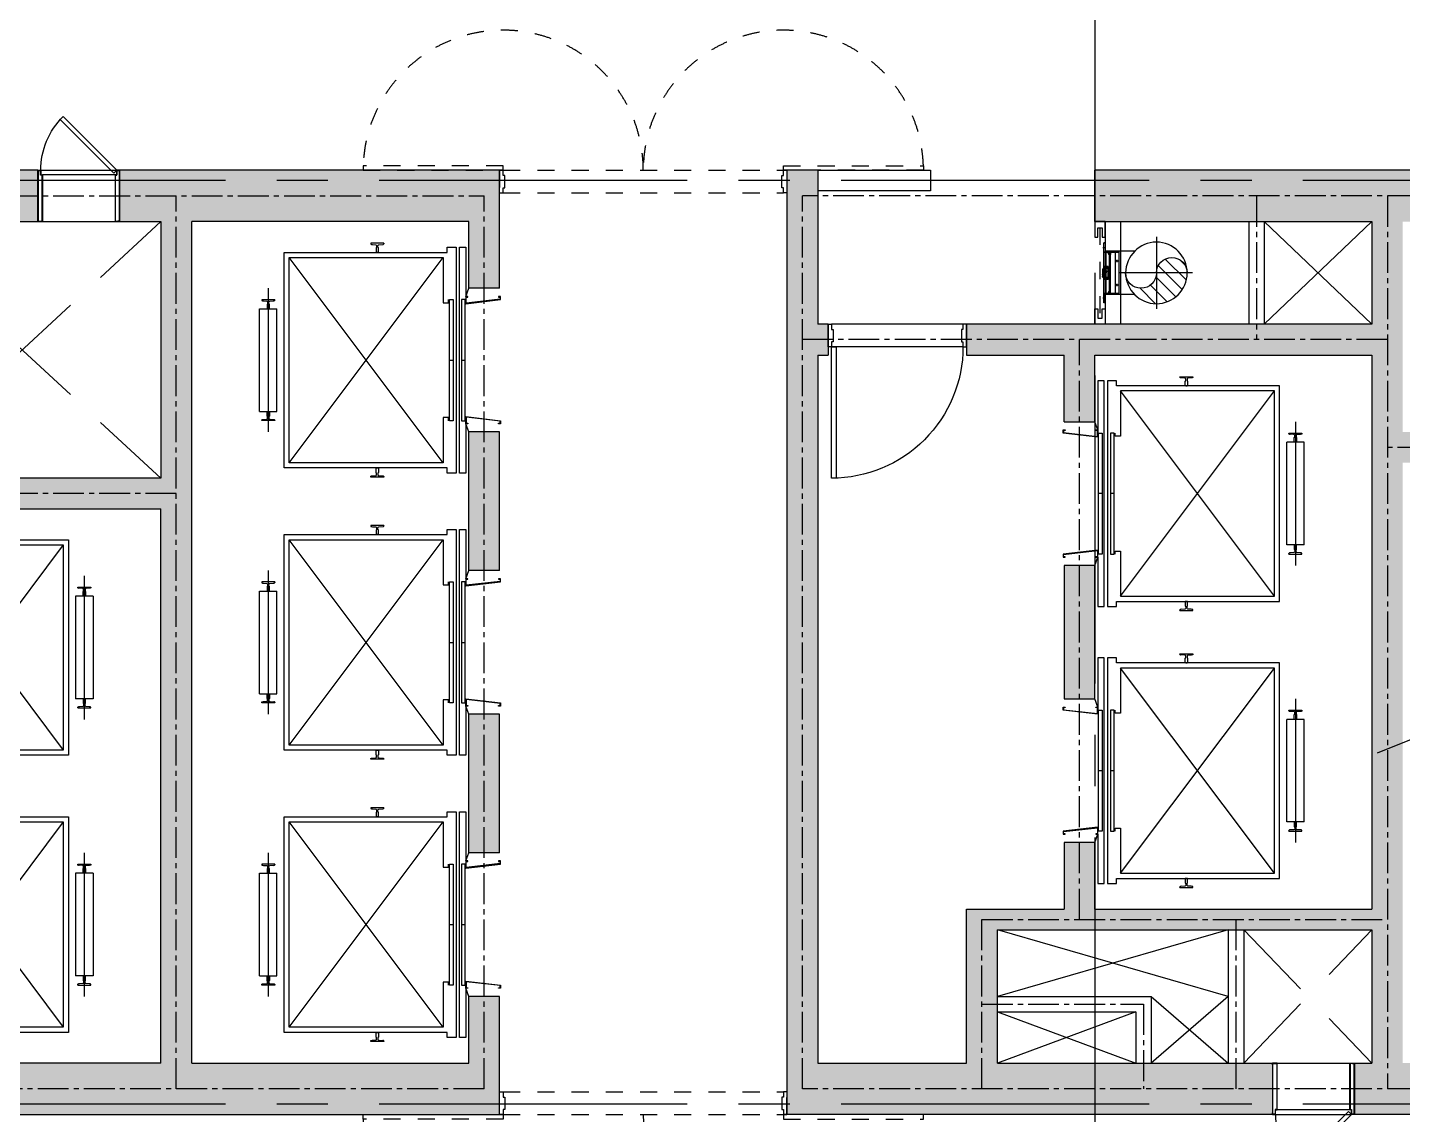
# Model space of a CAD drawing. Header units: millimetres. Extents: x 10000 to 302800, y 6800 to 229018.
# Drawn here: x 209778 to 223176, y 143137 to 153728 of the extents above; entities that cross this region are included whole.
import ezdxf

# ---------------------------------------------------------------- set-up
doc = ezdxf.new("R2010")
doc.units = ezdxf.units.MM
doc.header["$LTSCALE"] = 400
doc.header["$MEASUREMENT"] = 0
for name, pattern in [('X-CORE_6~19F$0$CEN', [62, 60, -1, 0, -1]), ('X-CORE_6~19F$0$CENTER2', [1.125, 0.75, -0.125, 0.125, -0.125]), ('X-CORE_6~19F$0$DASHED', [3, 2, -1]), ('X-F_Exit_7F~20F$0$18$0$STYLE_19', [0.83328, 0.41656, -0.41672]), ('X-GRID_5~ROOF$0$CENTER2', [1.125, 0.75, -0.125, 0.125, -0.125])]:
    doc.linetypes.add(name, pattern=pattern)
doc.layers.get('0').update_dxf_attribs({"linetype": 'CONTINUOUS'})
for name, color, linetype in [('A-DIM1', 7, 'CONTINUOUS'), ('X-CORE_6~19F$0$A-CEN2', 8, 'X-CORE_6~19F$0$CENTER2'), ('X-CORE_6~19F$0$A-CON', 2, 'CONTINUOUS'), ('X-CORE_6~19F$0$A-DOOR', 4, 'CONTINUOUS'), ('X-CORE_6~19F$0$A-DOORF', 9, 'CONTINUOUS'), ('X-CORE_6~19F$0$A-ELE4', 8, 'CONTINUOUS'), ('X-CORE_6~19F$0$A-ELEV', 5, 'CONTINUOUS'), ('X-CORE_6~19F$0$A-HAT', 252, 'CONTINUOUS'), ('X-CORE_6~19F$0$A-OPEN1', 1, 'X-CORE_6~19F$0$CEN'), ('X-CORE_6~19F$0$A-OPEN2', 9, 'X-CORE_6~19F$0$DASHED'), ('X-CORE_6~19F$0$A-SYM', 7, 'CONTINUOUS'), ('X-CORE_6~19F$0$A-WALB', 3, 'CONTINUOUS'), ('X-CORE_6~19F$0$A-WALD', 7, 'CONTINUOUS'), ('X-CORE_LINEN CHUTE TYPE-2$0$A-WALD', 7, 'CONTINUOUS'), ('X-CORE_LINEN CHUTE TYPE-2$0$부품상세도$0$DS1', 7, 'CONTINUOUS'), ('X-EXT_8F$0$A-254', 254, 'CONTINUOUS'), ('X-F_Exit_7F~20F$0$A-FSD', 4, 'CONTINUOUS'), ('X-F_Exit_7F~20F$0$A-SHUTTER', 4, 'CONTINUOUS'), ('X-GRID_5~ROOF$0$A-CEN1', 1, 'X-GRID_5~ROOF$0$CENTER2')]:
    doc.layers.add(name, color=color, linetype=linetype)

# ---------------------------------------------------------------- blocks, each defined once
blk = doc.blocks.new('*X83')
at = {"color": 0}
for p, q in [((2879.542, 10374.874), (2880.226, 10375.558)), ((2879.581, 10375.355), (2879.765, 10375.538)), ((2879.674, 10374.564), (2880.454, 10375.344)), ((2879.882, 10374.33), (2880.531, 10374.979)), ((2880.163, 10374.169), (2880.706, 10374.712)), ((2880.542, 10374.106), (2881.042, 10374.606))]:
    blk.add_line(p, q, dxfattribs=at)
blk = doc.blocks.new('X-CORE_LINEN CHUTE TYPE-2$0$c-sec')
for p, q in [((0, 0.587), (0, -0.582)), ((-0.587, 0), (0.609, 0))]:
    blk.add_line(p, q)
at = {"color": 0}
blk.add_circle((0, 0), 0.5, dxfattribs=at)
for centre, start, end in [((-0.25, 0), 0, 180), ((0.25, 0), 180, 0)]:
    blk.add_arc(centre, 0.25, start, end)
at = {"xscale": 0.5003280839895036, "yscale": 0.5003280839895036, "zscale": 0.5003280839895036}
blk.add_blockref('*X83', (-1441.202, -5190.957), dxfattribs=at)
blk = doc.blocks.new('X-CORE_LINEN CHUTE TYPE-2')
for p, q in [((215485, 55578), (215485, 56164)), ((215499, 56164), (215485, 56164)), ((215487, 56072), (215487, 56162)), ((215499, 56162), (215487, 56162)), ((215499, 56164), (215499, 56072)), ((215501, 56116), (215477, 56116)), ((215631, 56072), (215485, 56072)), ((215548, 56070), (215485, 56070)), ((215786, 56082), (215505, 56082)), ((215505, 56082), (215505, 55660)), ((215505, 56082), (215505, 55660)), ((215538, 56053), (215538, 55689)), ((215538, 56053), (215538, 56051)), ((215548, 56053), (215538, 56053)), ((215538, 56051), (215551, 56051)), ((215548, 56069), (215546, 56070)), ((215548, 56063), (215546, 56062)), ((215546, 56062), (215548, 56060)), ((215548, 56055), (215546, 56053)), ((215548, 56070), (215548, 56053)), ((215548, 56051), (215548, 55691)), ((215549, 56072), (215549, 56041)), ((215549, 56041), (215549, 55994)), ((215551, 55672), (215551, 56070)), ((215551, 56070), (215551, 56051)), ((215631, 56070), (215551, 56070)), ((215596, 56079), (215596, 55663)), ((215631, 56077), (215596, 56077)), ((215596, 56072), (215596, 56077)), ((215631, 56082), (215631, 55660)), ((215631, 56082), (215631, 55660)), ((215631, 56082), (215631, 55660)), ((215631, 56082), (215631, 55660)), ((215631, 56077), (215631, 55665)), ((215474, 55888), (215473, 55887)), ((215473, 55887), (215473, 55856)), ((215475, 55905), (215474, 55904)), ((215474, 55904), (215474, 55839)), ((215475, 55912), (215485, 55912)), ((215475, 55912), (215475, 55830)), ((215492, 55935), (215492, 55912)), ((215529, 55935), (215492, 55935)), ((215496, 55912), (215492, 55912)), ((215525, 55924), (215496, 55924)), ((215496, 55924), (215496, 55819)), ((215525, 55912), (215496, 55912)), ((215521, 55884), (215500, 55884)), ((215515, 55918), (215506, 55918)), ((215511, 55923), (215511, 55913)), ((215511, 55873), (215511, 55894)), ((215525, 55924), (215525, 55819)), ((215529, 55912), (215525, 55912)), ((215529, 55935), (215529, 55912)), ((215549, 55994), (215549, 55670)), ((215602, 55988), (215625, 55988)), ((215613, 56000), (215613, 55976)), ((215474, 55854), (215473, 55856)), ((215475, 55837), (215474, 55839)), ((215475, 55830), (215485, 55830)), ((215492, 55830), (215492, 55807)), ((215496, 55830), (215492, 55830)), ((215529, 55807), (215492, 55807)), ((215496, 55830), (215525, 55830)), ((215525, 55819), (215496, 55819)), ((215515, 55824), (215506, 55824)), ((215511, 55829), (215511, 55820)), ((215529, 55830), (215525, 55830)), ((215529, 55830), (215529, 55807)), ((215602, 55754), (215625, 55754)), ((215613, 55766), (215613, 55743)), ((215501, 55626), (215477, 55626)), ((215548, 55672), (215485, 55672)), ((215631, 55670), (215487, 55670)), ((215487, 55580), (215487, 55670)), ((215499, 55578), (215499, 55670)), ((215786, 55660), (215505, 55660)), ((215631, 55660), (215513, 55660)), ((215631, 55660), (215513, 55660)), ((215631, 55660), (215513, 55660)), ((215538, 55689), (215538, 55691)), ((215538, 55691), (215551, 55691)), ((215548, 55689), (215538, 55689)), ((215548, 55688), (215546, 55689)), ((215546, 55681), (215548, 55682)), ((215548, 55679), (215546, 55681)), ((215548, 55674), (215546, 55672)), ((215548, 55672), (215548, 55689)), ((215549, 55670), (215549, 55697)), ((215551, 55672), (215551, 55691)), ((215631, 55672), (215551, 55672)), ((215596, 55665), (215596, 55670)), ((215631, 55665), (215596, 55665)), ((215499, 55578), (215485, 55578)), ((215499, 55578), (215485, 55578)), ((215499, 55580), (215487, 55580)), ((215499, 55580), (215487, 55580))]:
    blk.add_line(p, q)
for centre, radius in [((215511, 55884), 7.01), ((215511, 55918), 2.34), ((215613, 55988), 5.84), ((215613, 55988), 3.51), ((215511, 55824), 2.34), ((215613, 55754), 5.84), ((215613, 55754), 3.51)]:
    blk.add_circle(centre, radius)
for centre, radius, start, end in [((215491, 56116), 8.04, 139.1701, 220.8299), ((215531, 56062), 1.06, 39.0862, 191.583), ((215540, 56063), 10.5, 186.9563, 270), ((215538, 56067), 8.03, 207.8181, 228.8947), ((215536, 56064), 4.44, 228.8947, 79.9843), ((215537, 56069), 0.993, 90, 270.7338), ((215484, 55845), 9.94, 159.3489, 200.6511), ((215491, 55626), 8.04, 139.1701, 220.8299), ((215540, 55679), 10.5, 90, 173.0437), ((215531, 55680), 1.06, 168.417, 320.9138), ((215538, 55676), 8.03, 131.1053, 152.1819), ((215536, 55678), 4.44, 280.0157, 131.1053), ((215537, 55673), 0.993, 89.2662, 270)]:
    blk.add_arc(centre, radius, start, end)
at = {"layer": 'X-CORE_LINEN CHUTE TYPE-2$0$A-WALD'}
for points in [[(215499, 56371), (215499, 55371)], [(215649, 56371), (215649, 55371)]]:
    blk.add_lwpolyline(points, dxfattribs=at)
at = {"layer": 'X-CORE_LINEN CHUTE TYPE-2$0$부품상세도$0$DS1', "linetype": 'ByBlock', "ltscale": 0.6, "xscale": -599.6065573770493, "yscale": 599.6065573770493, "zscale": 599.6065573770493}
blk.add_blockref('X-CORE_LINEN CHUTE TYPE-2$0$c-sec', (215999, 55871), dxfattribs=at)
blk = doc.blocks.new('*U108')
at = {"layer": 'X-CORE_6~19F$0$A-ELEV'}
for p, q in [((850, 2039), (850, 1869)), ((1850, 2039), (850, 2039)), ((850, 2039), (850, 1869)), ((1850, 2039), (1850, 1869)), ((650, 1954), (2050, 1954)), ((773, 1907), (772, 1897)), ((1927, 1907), (1928, 1897)), ((2350, 1749), (350, 249)), ((2350, 249), (350, 1749)), ((1850, 1869), (850, 1869)), ((300, 886), (300, 898)), ((300, 898), (300, 886)), ((2477, 845), (2478, 835)), ((1350, 189), (1350, 154)), ((1350, 72), (1350, 37))]:
    blk.add_line(p, q, dxfattribs=at)
for points in [[(761, 1890), (765, 1890), (761, 1890), (761, 2018), (765, 2018, -0.397026), (772, 2011), (773, 2001), (775, 1968, 0.397088), (782, 1961), (800, 1961, 0.414214), (804, 1965), (847, 1965, -0.414214), (850, 1963), (850, 1945, -0.414214), (847, 1943), (804, 1943, 0.414214), (800, 1947), (782, 1947, 0.397073), (775, 1940), (772, 1897, -0.397026), (765, 1890, 0.397026), (772, 1897, -0.397026), (765, 1890)], [(1939, 1890), (1935, 1890), (1939, 1890), (1939, 2018), (1935, 2018, 0.397026), (1928, 2011), (1927, 2001), (1925, 1968, -0.397088), (1918, 1961), (1900, 1961, -0.414214), (1896, 1965), (1853, 1965, 0.414214), (1850, 1963), (1850, 1945, 0.414214), (1853, 1943), (1896, 1943, -0.414214), (1900, 1947), (1918, 1947, -0.397073), (1925, 1940), (1928, 1897, 0.397026), (1935, 1890, -0.397026), (1928, 1897, 0.397026), (1935, 1890)], [(211, 828), (215, 828), (211, 828), (211, 956), (215, 956, -0.397026), (222, 949), (223, 939), (225, 906, 0.397088), (232, 899), (250, 899, 0.414214), (254, 903), (297, 903, -0.414214), (300, 901), (300, 883, -0.414214), (297, 881), (254, 881, 0.414214), (250, 885), (232, 885, 0.397073), (225, 878), (222, 835, -0.397026), (215, 828, 0.397026), (222, 835, -0.397026), (215, 828)], [(2489, 828), (2485, 828), (2489, 828), (2489, 956), (2485, 956, 0.397026), (2478, 949), (2477, 939), (2475, 906, -0.397088), (2468, 899), (2450, 899, -0.414214), (2446, 903), (2403, 903, 0.414214), (2400, 901), (2400, 883, 0.414214), (2403, 881), (2446, 881, -0.414214), (2450, 885), (2468, 885, -0.397073), (2475, 878), (2478, 835, 0.397026), (2485, 828, -0.397026), (2478, 835, 0.397026), (2485, 828)]]:
    blk.add_lwpolyline(points, format="xyb", dxfattribs=at)
for points in [[(250, 122), (2450, 122), (2450, 212), (2400, 212), (2400, 1799), (300, 1799), (300, 212), (250, 212)], [(760, 189), (760, 154), (1940, 154), (1940, 189)], [(760, 72), (1940, 72), (1940, 37), (760, 37)]]:
    blk.add_lwpolyline(points, close=True, dxfattribs=at)
for points in [[(1940, 199), (1910, 199), (1910, 249), (2350, 249), (2350, 1749), (350, 1749), (350, 249), (790, 249), (790, 199), (760, 199)], [(2050, 0), (1970, 30), (2450, 30), (2450, 92), (250, 92), (250, 30), (730, 30), (650, 0)]]:
    blk.add_lwpolyline(points, dxfattribs=at)
blk = doc.blocks.new('*U109')
at = {"layer": 'X-CORE_6~19F$0$A-DOOR'}
for points in [[(735, 25), (735, 10), (730, 10), (730, 30), (800, 30), (760, -310), (730, -310), (730, -290), (735, -290), (735, -305), (756, -305), (794, 25)], [(1965, 25), (1965, 10), (1970, 10), (1970, 30), (1900, 30), (1940, -310), (1970, -310), (1970, -290), (1965, -290), (1965, -305), (1944, -305), (1906, 25)]]:
    blk.add_lwpolyline(points, close=True, dxfattribs=at)
at = {"layer": 'X-CORE_6~19F$0$A-ELEV'}
for p, q in [((850, 2039), (850, 1869)), ((1850, 2039), (850, 2039)), ((850, 2039), (850, 1869)), ((1850, 2039), (1850, 1869)), ((650, 1954), (2050, 1954)), ((773, 1907), (772, 1897)), ((1927, 1907), (1928, 1897)), ((2350, 1749), (350, 249)), ((2350, 249), (350, 1749)), ((1850, 1869), (850, 1869)), ((300, 886), (300, 898)), ((300, 898), (300, 886)), ((2477, 845), (2478, 835)), ((1350, 189), (1350, 154)), ((1350, 72), (1350, 37))]:
    blk.add_line(p, q, dxfattribs=at)
for points in [[(761, 1890), (765, 1890), (761, 1890), (761, 2018), (765, 2018, -0.397026), (772, 2011), (773, 2001), (775, 1968, 0.397088), (782, 1961), (800, 1961, 0.414214), (804, 1965), (847, 1965, -0.414214), (850, 1963), (850, 1945, -0.414214), (847, 1943), (804, 1943, 0.414214), (800, 1947), (782, 1947, 0.397073), (775, 1940), (772, 1897, -0.397026), (765, 1890, 0.397026), (772, 1897, -0.397026), (765, 1890)], [(1939, 1890), (1935, 1890), (1939, 1890), (1939, 2018), (1935, 2018, 0.397026), (1928, 2011), (1927, 2001), (1925, 1968, -0.397088), (1918, 1961), (1900, 1961, -0.414214), (1896, 1965), (1853, 1965, 0.414214), (1850, 1963), (1850, 1945, 0.414214), (1853, 1943), (1896, 1943, -0.414214), (1900, 1947), (1918, 1947, -0.397073), (1925, 1940), (1928, 1897, 0.397026), (1935, 1890, -0.397026), (1928, 1897, 0.397026), (1935, 1890)], [(211, 828), (215, 828), (211, 828), (211, 956), (215, 956, -0.397026), (222, 949), (223, 939), (225, 906, 0.397088), (232, 899), (250, 899, 0.414214), (254, 903), (297, 903, -0.414214), (300, 901), (300, 883, -0.414214), (297, 881), (254, 881, 0.414214), (250, 885), (232, 885, 0.397073), (225, 878), (222, 835, -0.397026), (215, 828, 0.397026), (222, 835, -0.397026), (215, 828)], [(2489, 828), (2485, 828), (2489, 828), (2489, 956), (2485, 956, 0.397026), (2478, 949), (2477, 939), (2475, 906, -0.397088), (2468, 899), (2450, 899, -0.414214), (2446, 903), (2403, 903, 0.414214), (2400, 901), (2400, 883, 0.414214), (2403, 881), (2446, 881, -0.414214), (2450, 885), (2468, 885, -0.397073), (2475, 878), (2478, 835, 0.397026), (2485, 828, -0.397026), (2478, 835, 0.397026), (2485, 828)]]:
    blk.add_lwpolyline(points, format="xyb", dxfattribs=at)
for points in [[(250, 122), (2450, 122), (2450, 212), (2400, 212), (2400, 1799), (300, 1799), (300, 212), (250, 212)], [(760, 189), (760, 154), (1940, 154), (1940, 189)], [(760, 72), (1940, 72), (1940, 37), (760, 37)]]:
    blk.add_lwpolyline(points, close=True, dxfattribs=at)
for points in [[(1940, 199), (1910, 199), (1910, 249), (2350, 249), (2350, 1749), (350, 1749), (350, 249), (790, 249), (790, 199), (760, 199)], [(2050, 0), (1970, 30), (2450, 30), (2450, 92), (250, 92), (250, 30), (730, 30), (650, 0)]]:
    blk.add_lwpolyline(points, dxfattribs=at)
blk = doc.blocks.new('*U110')
at = {"layer": 'X-CORE_6~19F$0$A-DOOR'}
for points in [[(735, 25), (735, 10), (730, 10), (730, 30), (800, 30), (760, -310), (730, -310), (730, -290), (735, -290), (735, -305), (756, -305), (794, 25)], [(1965, 25), (1965, 10), (1970, 10), (1970, 30), (1900, 30), (1940, -310), (1970, -310), (1970, -290), (1965, -290), (1965, -305), (1944, -305), (1906, 25)]]:
    blk.add_lwpolyline(points, close=True, dxfattribs=at)
at = {"layer": 'X-CORE_6~19F$0$A-ELEV'}
for p, q in [((850, 2039), (850, 1869)), ((1850, 2039), (850, 2039)), ((850, 2039), (850, 1869)), ((1850, 2039), (1850, 1869)), ((650, 1954), (2050, 1954)), ((773, 1907), (772, 1897)), ((1927, 1907), (1928, 1897)), ((2350, 1749), (350, 249)), ((2350, 249), (350, 1749)), ((1850, 1869), (850, 1869)), ((300, 886), (300, 898)), ((300, 898), (300, 886)), ((2477, 845), (2478, 835)), ((1350, 189), (1350, 154)), ((1350, 72), (1350, 37))]:
    blk.add_line(p, q, dxfattribs=at)
for points in [[(761, 1890), (765, 1890), (761, 1890), (761, 2018), (765, 2018, -0.397026), (772, 2011), (773, 2001), (775, 1968, 0.397088), (782, 1961), (800, 1961, 0.414214), (804, 1965), (847, 1965, -0.414214), (850, 1963), (850, 1945, -0.414214), (847, 1943), (804, 1943, 0.414214), (800, 1947), (782, 1947, 0.397073), (775, 1940), (772, 1897, -0.397026), (765, 1890, 0.397026), (772, 1897, -0.397026), (765, 1890)], [(1939, 1890), (1935, 1890), (1939, 1890), (1939, 2018), (1935, 2018, 0.397026), (1928, 2011), (1927, 2001), (1925, 1968, -0.397088), (1918, 1961), (1900, 1961, -0.414214), (1896, 1965), (1853, 1965, 0.414214), (1850, 1963), (1850, 1945, 0.414214), (1853, 1943), (1896, 1943, -0.414214), (1900, 1947), (1918, 1947, -0.397073), (1925, 1940), (1928, 1897, 0.397026), (1935, 1890, -0.397026), (1928, 1897, 0.397026), (1935, 1890)], [(211, 828), (215, 828), (211, 828), (211, 956), (215, 956, -0.397026), (222, 949), (223, 939), (225, 906, 0.397088), (232, 899), (250, 899, 0.414214), (254, 903), (297, 903, -0.414214), (300, 901), (300, 883, -0.414214), (297, 881), (254, 881, 0.414214), (250, 885), (232, 885, 0.397073), (225, 878), (222, 835, -0.397026), (215, 828, 0.397026), (222, 835, -0.397026), (215, 828)], [(2489, 828), (2485, 828), (2489, 828), (2489, 956), (2485, 956, 0.397026), (2478, 949), (2477, 939), (2475, 906, -0.397088), (2468, 899), (2450, 899, -0.414214), (2446, 903), (2403, 903, 0.414214), (2400, 901), (2400, 883, 0.414214), (2403, 881), (2446, 881, -0.414214), (2450, 885), (2468, 885, -0.397073), (2475, 878), (2478, 835, 0.397026), (2485, 828, -0.397026), (2478, 835, 0.397026), (2485, 828)]]:
    blk.add_lwpolyline(points, format="xyb", dxfattribs=at)
for points in [[(250, 122), (2450, 122), (2450, 212), (2400, 212), (2400, 1799), (300, 1799), (300, 212), (250, 212)], [(760, 189), (760, 154), (1940, 154), (1940, 189)], [(760, 72), (1940, 72), (1940, 37), (760, 37)]]:
    blk.add_lwpolyline(points, close=True, dxfattribs=at)
for points in [[(1940, 199), (1910, 199), (1910, 249), (2350, 249), (2350, 1749), (350, 1749), (350, 249), (790, 249), (790, 199), (760, 199)], [(2050, 0), (1970, 30), (2450, 30), (2450, 92), (250, 92), (250, 30), (730, 30), (650, 0)]]:
    blk.add_lwpolyline(points, dxfattribs=at)
blk = doc.blocks.new('X-CORE_6~19F$0$SD-1350-220')
at = {"layer": 'X-CORE_6~19F$0$A-DOOR'}
for points in [[(35, 25), (80, 25), (80, 1305), (35, 1305)], [(0, -195), (35, -195), (35, -145), (50, -145), (50, -25), (35, -25), (35, 25), (0, 25)], [(1350, -195), (1315, -195), (1315, -145), (1300, -145), (1300, -25), (1315, -25), (1315, 25), (1350, 25)]]:
    blk.add_lwpolyline(points, close=True, dxfattribs=at)
at = {"layer": 'X-CORE_6~19F$0$A-DOORF'}
blk.add_arc((35, 25), 1280, 359.9893, 90, dxfattribs=at)
at = {"layer": 'X-CORE_6~19F$0$A-ELE4'}
for p, q in [((1315, 25), (35, 25)), ((1315, -195), (35, -195))]:
    blk.add_line(p, q, dxfattribs=at)
blk = doc.blocks.new('*U113')
at = {"layer": 'X-CORE_6~19F$0$A-DOOR', "color": 8}
for p, q in [((770, 0), (30, 0)), ((45, -45), (755, -45)), ((755, -500), (45, -500))]:
    blk.add_line(p, q, dxfattribs=at)
at = {"layer": 'X-CORE_6~19F$0$A-DOOR'}
for points in [[(553, 523), (30, 0), (58, -28), (582, 495)], [(2, -15), (2, -15), (2, -15), (0, -15), (0, 0), (30, 0), (30, -45), (45, -45), (45, -500), (0, -500), (0, -485), (2, -485), (2, -485), (2, -485), (2, -498), (43, -498), (43, -47), (28, -47), (28, -2), (2, -2)], [(798, -15), (798, -15), (798, -15), (800, -15), (800, 0), (770, 0), (770, -45), (755, -45), (755, -500), (800, -500), (800, -485), (798, -485), (798, -485), (798, -485), (798, -498), (757, -498), (757, -47), (772, -47), (772, -2), (798, -2)]]:
    blk.add_lwpolyline(points, close=True, dxfattribs=at)
at = {"layer": 'X-CORE_6~19F$0$A-DOOR', "color": 8}
for points in [[(20, -498), (2, -498), (2, -2), (20, -2), (20, -3), (3, -3), (3, -497), (20, -497)], [(780, -498), (798, -498), (798, -2), (780, -2), (780, -3), (797, -3), (797, -497), (780, -497)]]:
    blk.add_lwpolyline(points, close=True, dxfattribs=at)
blk.add_arc((30, 0), 740, 0, 45, dxfattribs=at)
blk = doc.blocks.new('X-CORE_6~19F$0$201207_점검구 수정용_JANG')
at = {"layer": 'X-CORE_6~19F$0$A-DOOR', "xscale": -1, "rotation": 359.9999999999994}
blk.add_blockref('*U113', (205899, 56871), dxfattribs=at)
at = {"layer": 'X-CORE_6~19F$0$A-DOOR', "rotation": 180.0000000000006}
blk.add_blockref('*U113', (217929, 47671), dxfattribs=at)
blk = doc.blocks.new('X-CORE_6~19F')
at = {"layer": 'X-CORE_6~19F$0$A-HAT'}
h = blk.add_hatch(dxfattribs=at)
h.set_pattern_fill('AR-CONC', color=256)
h.set_pattern_definition([(50, (0, 0), (182.18467, -15.93909), [19.05, -209.55]), (355, (0, 0), (-35.24283, 191.05664), [15.24, -167.64]), (100.451, (15.18, -1.33), (146.9425, 175.11669), [16.19, -178.09]), (46.1842, (0, 50.8), (271.07904, -42.04233), [28.575, -314.325]), (96.6356, (22.6, 47.3), (237.40423, 247.42556), [24.285, -267.135]), (351.184, (0, 50.8), (237.4046, 247.42512), [22.86, -251.46]), (21, (25.4, 38.1), (151.61488, -102.26552), [19.05, -209.55]), (326, (25.4, 38.1), (61.80203, 184.18797), [15.24, -167.64]), (71.4514, (38.03, 29.58), (213.41649, 81.92286), [16.19, -178.09]), (37.5, (0, 0), (3.088603, 84.555039), [0, -165.608, 0, -170.18, 0, -168.275]), (7.5, (0, 0), (66.819663, 100.180575), [0, -97.028, 0, -161.798, 0, -64.135]), (327.5, (-56.64, 0), (135.590595, -5.728744), [0, -63.5, 0, -198.12, 0, -262.89]), (317.5, (-82.04, 0), (148.12918, 25.42649), [0, -82.55, 0, -131.572, 0, -186.69])])
h.paths.add_polyline_path([(217129, 48171), (214449, 48171), (214449, 49471), (218099, 49471), (218099, 48171), (217929, 48171), (217929, 47671), (224199, 47671), (224199, 48171), (218399, 48171), (218399, 54021), (221199, 54021), (221199, 49571), (222299, 49571), (222299, 49771), (221499, 49771), (221499, 51221), (223699, 51221), (223699, 49571), (224199, 49571), (224199, 56871), (222999, 56871), (222999, 56371), (223699, 56371), (223699, 51421), (221499, 51421), (221499, 56371), (222199, 56371), (222199, 56871), (220699, 56871), (220699, 56371), (221199, 56371), (221199, 54321), (218399, 54321), (218399, 56371), (219599, 56371), (219599, 56871), (215399, 56871), (215399, 56371), (218099, 56371), (218099, 55371), (214149, 55371), (214149, 55071), (215099, 55071), (215099, 54421), (215399, 54421), (215399, 55071), (218099, 55071), (218099, 49671), (215399, 49671), (215399, 50321), (215099, 50321), (215099, 49671), (214149, 49671), (214149, 48171), (212699, 48171), (212699, 55071), (212799, 55071), (212799, 55371), (212699, 55371), (212699, 56871), (212399, 56871), (212399, 47671), (217129, 47671)])
h.paths.add_polyline_path([(215399, 53021), (215099, 53021), (215099, 51721), (215399, 51721)], flags=17)
h.paths.add_polyline_path([(209599, 48821), (209299, 48821), (209299, 48171), (206599, 48171), (206599, 56371), (209299, 56371), (209299, 55721), (209599, 55721), (209599, 56871), (205899, 56871), (205899, 56371), (206299, 56371), (206299, 53871), (203599, 53871), (203599, 56371), (205099, 56371), (205099, 56871), (203299, 56871), (203299, 52921), (203599, 52921), (203599, 53571), (206299, 53571), (206299, 48171), (203599, 48171), (203599, 48821), (203299, 48821), (203299, 47671), (209599, 47671)])
h.paths.add_polyline_path([(209599, 51571), (209299, 51571), (209299, 50221), (209599, 50221)], flags=17)
h.paths.add_polyline_path([(209599, 54321), (209299, 54321), (209299, 52971), (209599, 52971)], flags=17)
h.paths.add_polyline_path([(203599, 51521), (203299, 51521), (203299, 50221), (203599, 50221)], flags=17)
h.paths.add_polyline_path([(200099, 48821), (199799, 48821), (199799, 48171), (197099, 48171), (197099, 53571), (199799, 53571), (199799, 52921), (200099, 52921), (200099, 56871), (198999, 56871), (198999, 56371), (199799, 56371), (199799, 53871), (197099, 53871), (197099, 56371), (197899, 56371), (197899, 56871), (195849, 56871), (195849, 56371), (196799, 56371), (196799, 54471), (193999, 54471), (193999, 56371), (195049, 56371), (195049, 56871), (193699, 56871), (193699, 49771), (192949, 49771), (192949, 49571), (193999, 49571), (193999, 54171), (196799, 54171), (196799, 48171), (192499, 48171), (192499, 47671), (200099, 47671)])
h.paths.add_polyline_path([(200099, 51521), (199799, 51521), (199799, 50221), (200099, 50221)], flags=17)
h.paths.add_polyline_path([(191099, 49621), (190799, 49621), (190799, 48971), (188099, 48971), (188099, 54371), (190799, 54371), (190799, 53721), (191099, 53721), (191099, 54371), (192299, 54371), (192299, 56871), (189801, 56871), (189801, 56371), (191999, 56371), (191999, 54671), (188099, 54671), (188099, 56371), (188999, 56371), (188999, 56871), (187349, 56871), (187349, 56371), (187599, 56371), (187599, 48171), (185999, 48171), (185999, 56371), (186249, 56371), (186249, 56871), (185799, 56871), (185799, 47671), (191099, 47671)])
h.paths.add_polyline_path([(188099, 48171), (188099, 48771), (190799, 48771), (190799, 48171)], flags=16)
h.paths.add_polyline_path([(191099, 52321), (190799, 52321), (190799, 51021), (191099, 51021)], flags=17)
at = {"layer": 'X-CORE_6~19F$0$A-CEN2'}
for p, q in [((203449, 56621), (209449, 56621)), ((206449, 47921), (206449, 56621)), ((209449, 47921), (209449, 56621)), ((223949, 56621), (212549, 56621)), ((212549, 47921), (212549, 56621)), ((216974, 56621), (216974, 55221)), ((218249, 56621), (218249, 47921)), ((218249, 55221), (212549, 55221)), ((215249, 49571), (215249, 55221)), ((221349, 54171), (218249, 54171)), ((206449, 53721), (203449, 53721)), ((214299, 47921), (214299, 49571)), ((214299, 49571), (218249, 49571)), ((216774, 49571), (216774, 47921)), ((214299, 48746), (215874, 48746)), ((215874, 48746), (215874, 47921)), ((209449, 47921), (203449, 47921)), ((223949, 47921), (212549, 47921))]:
    blk.add_line(p, q, dxfattribs=at)
at = {"layer": 'X-CORE_6~19F$0$A-CON', "ltscale": 10}
for p, q in [((205099, 56871), (203299, 56871)), ((205099, 56371), (205099, 56871)), ((209599, 56871), (205899, 56871)), ((205899, 56371), (205899, 56871)), ((209599, 55721), (209599, 56871)), ((212699, 56871), (212399, 56871)), ((212399, 56871), (212399, 47671)), ((212699, 56871), (212699, 55371)), ((215399, 56371), (215399, 56871)), ((219599, 56871), (215399, 56871)), ((203599, 56371), (205099, 56371)), ((205899, 56371), (206299, 56371)), ((206299, 56371), (206299, 53871)), ((206599, 48171), (206599, 56371)), ((209299, 56371), (206599, 56371)), ((209299, 55721), (209299, 56371)), ((215399, 56371), (218099, 56371)), ((218099, 56371), (218099, 55371)), ((212799, 55371), (212699, 55371)), ((212799, 55371), (212799, 55071)), ((218099, 55371), (214149, 55371)), ((214149, 55371), (214149, 55071)), ((212699, 55071), (212799, 55071)), ((212699, 55071), (212699, 48171)), ((214149, 55071), (215099, 55071)), ((215099, 54421), (215099, 55071)), ((215399, 55071), (218099, 55071)), ((215399, 54421), (215399, 55071)), ((218099, 55071), (218099, 49671)), ((215099, 54421), (215399, 54421)), ((209299, 52971), (209299, 54321)), ((209599, 52971), (209599, 54321)), ((206299, 53871), (203599, 53871)), ((203599, 53571), (206299, 53571)), ((206299, 48171), (206299, 53571)), ((215399, 53021), (215099, 53021)), ((215099, 53021), (215099, 51721)), ((215399, 51721), (215399, 53021)), ((215099, 51721), (215399, 51721)), ((209299, 50221), (209299, 51571)), ((209599, 50221), (209599, 51571)), ((215399, 50321), (215099, 50321)), ((215099, 50321), (215099, 49671)), ((215399, 49671), (215399, 50321)), ((214149, 49671), (215099, 49671)), ((214149, 48171), (214149, 49671)), ((215399, 49671), (218099, 49671)), ((214449, 49471), (218099, 49471)), ((214449, 48171), (214449, 49471)), ((218099, 49471), (218099, 48171)), ((209299, 48171), (209299, 48821)), ((209599, 47671), (209599, 48821)), ((206299, 48171), (203599, 48171)), ((206599, 48171), (209299, 48171)), ((212699, 48171), (214149, 48171)), ((214449, 48171), (217129, 48171)), ((217129, 48171), (217129, 47671)), ((217929, 48171), (217929, 47671)), ((217929, 48171), (218099, 48171)), ((203299, 47671), (209599, 47671)), ((217129, 47671), (212399, 47671)), ((224199, 47671), (217929, 47671))]:
    blk.add_line(p, q, dxfattribs=at)
at = {"layer": 'X-CORE_6~19F$0$A-CON'}
for p, q in [((209599, 55721), (209299, 55721)), ((209599, 54321), (209299, 54321)), ((209599, 52971), (209299, 52971)), ((209599, 51571), (209299, 51571)), ((209599, 50221), (209299, 50221)), ((209599, 48821), (209299, 48821))]:
    blk.add_line(p, q, dxfattribs=at)
at = {"layer": 'X-CORE_6~19F$0$A-OPEN1', "ltscale": 0.3}
for p, q in [((217049, 56371), (218099, 55371)), ((218099, 56371), (217049, 55371)), ((215949, 48821), (216699, 48171)), ((216699, 48821), (215949, 48171)), ((214449, 48671), (215799, 48171)), ((215799, 48671), (214449, 48171))]:
    blk.add_line(p, q, dxfattribs=at)
for points in [[(216699, 49471), (214449, 48821)], [(216699, 48821), (214449, 49471)]]:
    blk.add_lwpolyline(points, dxfattribs=at)
at = {"layer": 'X-CORE_6~19F$0$A-OPEN2'}
for p, q in [((206299, 56371), (203599, 53871)), ((206299, 53871), (203599, 56371))]:
    blk.add_line(p, q, dxfattribs=at)
for points in [[(216849, 49471), (218099, 48171)], [(216849, 48171), (218099, 49471)]]:
    blk.add_lwpolyline(points, dxfattribs=at)
at = {"layer": 'X-CORE_6~19F$0$A-SYM'}
blk.add_lwpolyline([(219949, 51911), (219098, 51571), (219049, 51701), (219049, 51401), (219000, 51532), (218149, 51191)], dxfattribs=at)
at = {"layer": 'X-CORE_6~19F$0$A-WALB'}
blk.add_lwpolyline([(212699, 56871), (213799, 56871), (213799, 56671), (212699, 56671)], dxfattribs=at)
at = {"layer": 'X-CORE_6~19F$0$A-WALD', "linetype": 'ByBlock'}
for p, q in [((216899, 56371), (216899, 55371)), ((217049, 56371), (217049, 55371)), ((214449, 48821), (215949, 48821)), ((215949, 48821), (215949, 48171)), ((214449, 48671), (215799, 48671)), ((215799, 48671), (215799, 48171))]:
    blk.add_line(p, q, dxfattribs=at)
for points in [[(216699, 49471), (216699, 48171)], [(216849, 49471), (216849, 48171)]]:
    blk.add_lwpolyline(points, dxfattribs=at)
for name, p, xscale, rotation in [('*U110', (209299, 56371), -1.000000000000001, 90), ('X-CORE_6~19F$0$SD-1350-220', (212799, 55176), -1, 180), ('*U110', (209299, 53621), -1.000000000000001, 90), ('*U110', (209299, 50871), -1.000000000000001, 90)]:
    blk.add_blockref(name, p, dxfattribs=dict(xscale=xscale, rotation=rotation))
at = {"rotation": 270}
for p in [(215399, 55071), (215399, 52371)]:
    blk.add_blockref('*U109', p, dxfattribs=at)
at = {"layer": 'X-CORE_6~19F$0$A-DOOR'}
blk.add_blockref('X-CORE_6~19F$0$201207_점검구 수정용_JANG', (0, 0), dxfattribs=at)
at = {"layer": 'X-CORE_6~19F$0$A-ELEV', "xscale": -1, "rotation": 270}
for p in [(203599, 50871), (203599, 48171)]:
    blk.add_blockref('*U108', p, dxfattribs=at)
blk = doc.blocks.new('X-EXT_8F')
at = {"layer": 'X-EXT_8F$0$A-254'}
h = blk.add_hatch(dxfattribs=at)
h.set_pattern_fill('LINE', color=252, scale=100, angle=90)
h.set_pattern_definition([(90, (0, 0), (-317.5, 2e-14), [])])
edge = h.paths.add_edge_path()
edge.add_line((214445, 68021), (188878, 70521))
edge.add_line((188878, 70521), (174255, 70521))
edge.add_arc((174255, 68371), 2150, 90, 167)
edge.add_line((172161, 68855), (172054, 68393))
edge.add_arc((174149, 67909), 2150, 167, 180)
edge.add_line((171999, 67909), (171999, 38021))
edge.add_arc((174149, 38021), 2150, 180, 270)
edge.add_line((174149, 35871), (195099, 35871))
edge.add_line((195099, 35871), (195099, 36521))
edge.add_line((195099, 36521), (174649, 36521))
edge.add_arc((174649, 38021), 1500, 180, 270, ccw=False)
edge.add_line((173149, 38021), (173149, 67371))
edge.add_arc((174649, 67371), 1500, 90, 180, ccw=False)
edge.add_line((174649, 68871), (187975, 68871))
edge.add_line((187975, 68871), (202090, 68021))
edge.add_line((202090, 68021), (214445, 68021))
blk = doc.blocks.new('X-F_Exit_7F~20F')
at = {"layer": 'X-F_Exit_7F~20F$0$A-FSD', "linetype": 'X-F_Exit_7F~20F$0$18$0$STYLE_19'}
for p, q in [((209634, 56871), (212364, 56871, 0)), ((209634, 56651), (212364, 56651, 0)), ((209634, 47891), (212364, 47891, 0)), ((209634, 47891), (212364, 47891, 0)), ((209634, 47671), (212364, 47671, 0)), ((209634, 47671), (212364, 47671, 0))]:
    blk.add_line(p, q, dxfattribs=at)
for points in [[(209634, 56871), (209634, 56916), (208269, 56916), (208269, 56871)], [(209599, 56651), (209634, 56651), (209634, 56701), (209649, 56701), (209649, 56821), (209634, 56821), (209634, 56871), (209599, 56871)], [(212399, 56651), (212364, 56651), (212364, 56701), (212349, 56701), (212349, 56821), (212364, 56821), (212364, 56871), (212399, 56871)], [(212364, 56871), (212364, 56916), (213729, 56916), (213729, 56871)], [(209599, 47891), (209634, 47891), (209634, 47841), (209649, 47841), (209649, 47721), (209634, 47721), (209634, 47671), (209599, 47671)], [(209599, 47891), (209634, 47891), (209634, 47841), (209649, 47841), (209649, 47721), (209634, 47721), (209634, 47671), (209599, 47671)], [(212399, 47891), (212364, 47891), (212364, 47841), (212349, 47841), (212349, 47721), (212364, 47721), (212364, 47671), (212399, 47671)], [(212399, 47891), (212364, 47891), (212364, 47841), (212349, 47841), (212349, 47721), (212364, 47721), (212364, 47671), (212399, 47671)], [(209634, 47671), (209634, 47626), (208269, 47626), (208269, 47671)], [(209634, 47671), (209634, 47626), (208269, 47626), (208269, 47671)], [(212364, 47671), (212364, 47626), (213729, 47626), (213729, 47671)], [(212364, 47671), (212364, 47626), (213729, 47626), (213729, 47671)]]:
    blk.add_lwpolyline(points, close=True, dxfattribs=at)
for centre, start, end in [((209634, 56871), 360, 178.1108), ((212364, 56871), 1.8892, 180), ((209634, 47671), 181.8892, 0), ((209634, 47671), 181.8892, 0), ((212364, 47671), 180, 358.1108), ((212364, 47671), 180, 358.1108)]:
    blk.add_arc(centre, 1365, start, end, dxfattribs=at)
at = {"layer": 'X-F_Exit_7F~20F$0$A-SHUTTER', "linetype": 'X-F_Exit_7F~20F$0$18$0$STYLE_19'}
for points in [[(215429, 56221), (215429, 56311), (215469, 56311), (215469, 56221), (215499, 56221), (215499, 56371), (215399, 56371), (215399, 56221), (215429, 56221)], [(215449, 56311), (215449, 55431)], [(215429, 55521), (215429, 55431), (215469, 55431), (215469, 55521), (215499, 55521), (215499, 55371), (215399, 55371), (215399, 55521), (215429, 55521)]]:
    blk.add_lwpolyline(points, dxfattribs=at)
blk = doc.blocks.new('X-GRID_5~ROOF')
at = {"layer": 'X-GRID_5~ROOF$0$A-CEN1', "ltscale": 10}
blk.add_line((215399, 81871), (215399, 33068), dxfattribs=at)
for points in [[(251927, 56771), (158517, 56771)], [(251927, 47771), (158517, 47771)]]:
    blk.add_lwpolyline(points, dxfattribs=at)
blk = doc.blocks.new('X-BASE-8F')
for name in ['X-GRID_5~ROOF', 'X-EXT_8F', 'X-F_Exit_7F~20F', 'X-CORE_6~19F', 'X-CORE_LINEN CHUTE TYPE-2']:
    blk.add_blockref(name, (0, 0))

msp = doc.modelspace()

# ---------------------------------------------------------------- block references
at = {"layer": 'A-DIM1'}
msp.add_blockref('X-BASE-8F', (4779, 95466), dxfattribs=at)

doc.saveas('drawing.dxf')
